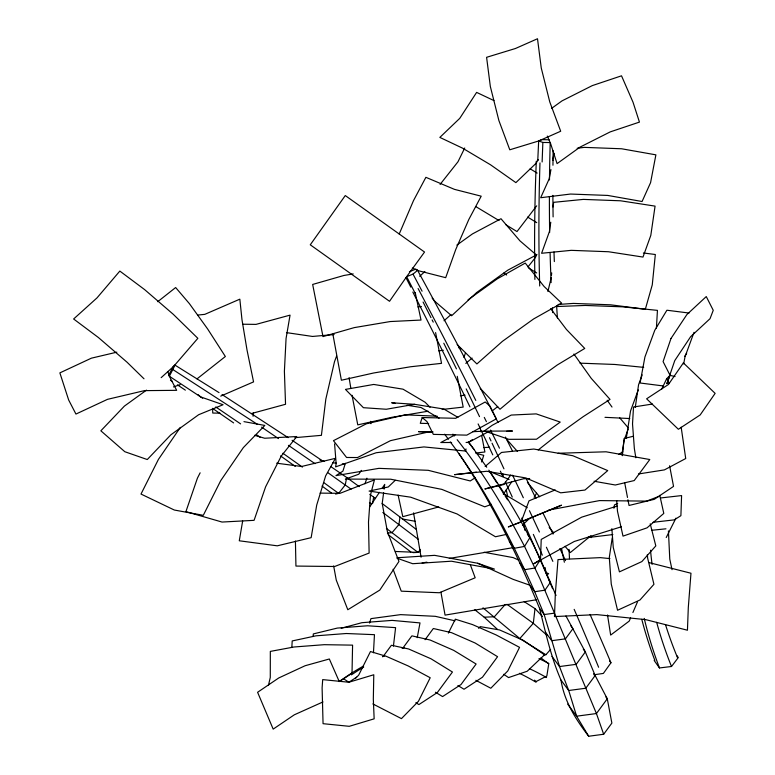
<?xml version="1.0" encoding="UTF-8"?>
<svg xmlns="http://www.w3.org/2000/svg" width="775" height="775" viewBox="0 0 775 775"><rect width="100%" height="100%" fill="white"/><g stroke="black" fill="none" stroke-linecap="round" stroke-linejoin="round"><path stroke-width="1.16" d="M552.992 160.396L553.156 150.805M542.122 161.975L542.858 142.445L538.664 140.982L509.785 149.798L498.868 120.493L490.343 86.519L486.593 57.311L515.462 48.496L537.501 38.75L541.25 67.958L549.766 101.932L560.693 131.237L538.664 140.982L537.763 160.464M291.865 646.989L292.204 640.944L316.026 635.82L346.251 633.514L374.461 634.677L373.463 652.792M656.406 328.213L657.442 310.368L622.606 306.842L585.357 305.447L557.215 306.522M622.393 455.671L624.088 438.505L633.262 436.277M551.228 277.576L547.906 291.526M551.461 275.241L551.703 272.907M524.191 601.652L535.002 608.598L533.307 623.303L519.812 638.542L482.999 607.823M313.071 636.227L313.342 633.921L337.319 628.079L367.534 625.774L395.599 627.653L393.429 646.108M253.076 416.262L253.502 412.755M333.657 565.944L336.263 580.097L347.801 609.731L379.808 590.075L398.96 561.429L387.423 531.795L382.201 503.488L383.625 492.745M384.1 489.161L384.729 484.385L382.094 488.337M382.153 503.527L399.987 517.002L398.922 524.549L392.053 532.638L387.413 533.084M635.268 407.476L638.571 384.729L642.194 374.897M550.773 222.231L549.407 231.599L541.599 253.27L571.243 250.344L608.491 251.739L642.988 257.067L650.806 235.387L655.069 206.121L620.572 200.793L583.323 199.398L553.679 202.333L552.992 207.012M612.211 537.947L609.295 557.525L611.262 584.088L617.559 610.264L639.976 599.986L653.935 584.302L647.638 558.126L647.377 554.503M621.889 454.906L624.204 439.977M626.268 438.485L630.55 410.924L638.29 389.922M372.562 503.605L373.647 497.153L369.791 494.343M613.916 508.264L614.478 504.903L617.685 503.44M242.662 520.974L239.281 540.785L277.276 545.823L311.143 537.666L316.723 505.038L325.645 475.889L335.439 458.335L301.562 466.492L276.636 463.188M683.686 363.911L685.003 356.829L694.032 332.32M417.241 637.66L420.002 622.916L392.121 620.387L361.906 622.693L341.194 628.263M466.007 448.957L465.61 451.05L423.954 446.923L376.185 452.745L335.575 466.889L336.166 463.76L334.587 443.91M550.947 169.589L549.175 178.87L540.679 197.722L570.516 194.05L607.765 195.436L642.078 201.51L650.574 182.658L655.892 154.845L621.589 148.771L584.34 147.376L577.172 148.257M552.943 159.166L554.048 153.363M330.799 466.589L346.696 477.497L345.253 484.888L338.646 493.384L335.556 494.053M268.431 685.391L270.281 677.437L270.33 651.407L294.054 646.989L324.27 644.684L352.586 645.139L352.015 673.436M345.34 463.334L342.928 471.113L335.972 475.627L378.897 468.352L428.217 470.309L470.241 480.955L475.211 477.729M369.568 623.081L370.944 618.634L400.597 614.633L435.308 616.319L454.993 620.823M481.662 461.997L483.736 455.332L476.732 453.559M422.201 417.531L426.996 421.59L433.332 434.378L466.812 435.133L496.32 418.849L489.974 406.061L485.189 401.993L455.681 418.287L422.201 417.531L420.292 423.315L428.662 423.499M463.925 357.411L465.504 352.858M364.957 483.774L366.924 478.175M399.212 234.002L413.472 200.677L425.882 177.32L454.47 189.362L481.207 196.182L468.798 219.538L455.758 249.482L445.693 277.683L418.946 270.863L412.348 268.082M624.611 438.873L628.273 428.924M336.582 356.103L334.49 361.731L325.829 399.106L321.412 435.337L294.946 437.662M521.081 522.04L561.497 505.184L508.313 526.942L521.081 522.04L529.005 500.853L555.22 489.916M168.543 375.41L173.077 367.05L197.848 338.326L173.261 314.292L144.596 289.588L119.834 271.076L97.011 297.891L73.625 318.99L98.386 337.512L127.052 362.216L144.005 378.791M169.347 376.311L175.024 365.151L219.015 392.605M630.579 617.898L629.193 621.114L610.661 635.074L607.523 614.992M632.894 612.531L637.515 601.817M661.782 389.021L666.674 378.684L670.075 375.342L675.054 376.592M464.729 147.996L457.986 161.772L440.084 184.421M536.688 205.85L517.002 231.56L506.007 224.828M536.92 254.413L535.36 257.591L527.901 267.026M448.367 633.117L455.312 619.186L472.488 624.572L496.087 634.919L519.55 647.357L507.79 670.927L490.817 688.239L475.879 680.324M666.229 537.53L675.945 518.155M200.134 472.818L197.431 478.127L185.913 511.626L222.028 522.05L254.084 520.335L265.602 486.836L281.277 456.049L296.767 436.538L264.711 438.243L254.549 435.317M534.082 497.279L536.6 493.22M684.751 356.258L686.65 353.264M538.393 159.582L535.796 163.573L515.879 182.629L490.556 164.804L462.627 148.19L439.851 137.398L459.769 118.343L476.625 92.39L493.975 100.605M369.549 507.112L379.45 492.29M361.382 470.367L358.786 474.203L345.379 479.105L390.639 479.202L441.837 489.383L484.743 506.821L491.447 504.37M503.353 494.237L511.791 481.74M180.352 427.364L158.42 459.401L141.002 494.062L174.317 510.028L203.302 515.307L220.72 480.645L243.321 447.63L264.817 425.436L243.951 421.639M590.037 614.43A937.324 123.612 59.3 0 1 610.962 662.78L603.376 673.417L593.902 674.792M383.17 656.454L391.414 645.255L408.628 648.975L431.045 658.808L452.445 672.022L437.323 692.559L418.907 704.582L415.846 702.692M402.942 647.977L411.883 635.849L430.086 640.005L453.685 650.351L476.121 664.02L460.999 684.548L442.573 696.58L435.443 692.23M425.088 639.714L433.332 628.515L451.544 632.671L475.143 643.018L497.569 656.687L482.457 677.224L464.031 689.246L457.909 685.517M458.819 453.462C491.35 501.842 517.419 554.338 539.487 608.22C545.658 632.468 550.899 657.064 560.984 680.072C564.287 701.356 575.786 719.481 588.68 736.25L603.667 734.254L611.872 723.104L607.28 698.808L595.152 675.519L585.338 651.92L565.973 616.009M510.822 474.968L503.74 484.53L484.84 488.967L523.658 478.737L529.654 478.553M413.036 552.633L417.987 552.401L420.331 549.756M505.252 604.471L494.392 616.745L484.21 617.21L474.813 609.77M543.653 654.846L545.891 654.739L550.599 649.421M355.454 678.406L358.689 675.112L370.46 651.542L386.231 656.309L408.173 665.938L430.202 677.747L418.432 701.307L401.46 718.628L372.853 703.933M395.231 480.326L388.265 486.981L369.103 491.088L410.643 497.182L457.056 513.951L495.457 536.755L506.734 534.333M522.457 525.15L529.422 518.494M478.543 628.283L480.277 626.646L499.565 629.939L523.164 640.286L544.515 654.817L527.194 671.247L508.555 677.583L503.702 674.289M419.692 276.317L424.874 271.512M161.161 377.657L175.024 365.151L173.077 367.05M444.027 320.753L451.079 314.505M485.131 466.463L501.532 452.445L533.791 449.045L572.803 455.71L607.736 470.599L584.96 490.062L560.693 492.823L525.76 477.933L486.739 471.268L454.489 474.668L476.441 472.169M465.785 363.397L472.111 358.098M415.458 293.851L406.652 276.665L424.535 252.04L345.272 195.552L310.271 244.803L389.525 301.291L406.652 276.665L413.017 274.108L417.58 270.349L426.744 287.147A935.561 123.38 59.3 0 1 498.005 422.414M590.928 535.738L570.313 552.546L565.033 546.268M492.193 410.944L497.734 406.555M538.218 449.965L552.091 438.989L583.217 416.65L610.022 399.406L591.238 378.355L573.926 354.039M157.713 301.698L175.654 287.535L189.362 303.606L207.623 328.949L225.36 356.51L197.015 378.878M146.485 390.135L124.397 406.11L100.857 430.803L124.823 451.718L147.279 459.546L170.81 434.853L198.662 414.712L223.084 404.734L200.638 396.907L197.974 394.582M466.066 442.448L468.468 442.438L472.266 439.696M483.648 431.462L492.193 425.291L511.219 415.061L536.213 413.889L560.228 422.084L536.503 439.231L508.817 439.328L484.811 431.132L472.905 431.694M551.558 108.413L562.04 100.866L592.294 85.608L621.521 75.814L633.03 102.232L639.443 122.101L610.216 131.895L579.962 147.153L557.08 163.622L550.667 143.753L547.315 136.051M456.843 245.113L472.411 233.943L500.989 218.724L519.918 240.822L536.377 254.956L507.799 270.175L476.673 292.514L451.631 315.754L435.172 301.62L432.14 298.084M468.022 299.828L497.211 278.884L525.237 263.083L544.176 286.556L561.643 303.141L533.617 318.951L502.491 341.281L476.896 363.94L457.153 344.546M363.475 666.054A795.227 348.576 -86.4 0 0 346.561 676.478L339.237 681.574L351.366 673.688M356.655 677.118L348.895 682.242L322.7 679.617L322.109 687.861L323.059 723.685L349.254 726.311L374.151 718.832L373.327 699.205L373.782 674.763L348.895 682.242L343.8 678.939M618.808 454.363L622.809 451.777M546.685 574.934L548.652 573.723L546.501 572.744M455.584 434.581L440.791 442.535L451.622 442.496M468.468 442.438L487.504 432.208L489.877 432.092M220.71 396.122L253.561 381.891L247.022 350.048L241.974 319.658L239.833 299.169L204.794 314.359L197.664 315.076M538.664 140.982L541.793 139.645L549.117 139.762M395.347 551.471L417.987 552.401L420.157 551.5M409.413 271.696L415.778 269.138L417.58 270.349M659.351 496.213L646.583 501.115L599.521 500.592L548.729 510.076M173.474 386.928L180.197 384.623M617.2 506.065L581.676 517.167L541.212 539.429L540.514 559.521L556.033 595.471M621.298 526.797L574.304 541.463L533.849 563.725L540.514 559.521C525.915 528.327 508.39 498.509 488.822 470.173M322.991 701.927L294.326 714.802L273.178 729.12L257.591 692.288L278.729 677.97L305.088 665.744L329.336 658.992L338.898 680.75M251.497 413.53L285.539 404.279L284.396 371.273L286.062 338.52L290.053 315.134L256.012 324.386L242.701 324.221M116.851 352.17L91.411 358.166L59.869 372.882L68.665 400.007L75.94 414.063L107.483 399.348L144.479 390.629L176.661 390.329L169.386 376.272L167.923 371.748M432.993 431.888L429.457 431.733L390.455 440.675L357.517 457.55L346.57 457.473L333.453 440.665L366.391 423.789L405.393 414.848L437.245 416.214M457.928 417.357L443.852 409.035L414.577 404.317L386.299 409.258L363.417 407.698L345.456 389.399L373.734 384.448L403.01 389.176L425.136 402.254L430.038 407.243M512.478 547.76L449.297 558.436M536.591 599.714L445.063 615.118L440.927 592.187M353.197 273.914L343.906 275.474L312.664 284.444L322.991 336.592L354.233 327.622L390.242 321.548L421.019 320.056L415.235 292.65M428.11 411.205L391.733 417.338L357.769 424.874L352.044 395.279M438.766 506.927L402.797 516.692L398.127 495.128M422.113 562.97L426.841 562.175M652.395 404.046L633.514 407.011L632.526 423.915L634.347 448.512L635.839 457.773M638.464 473.971L664.427 469.892L685.72 458.529L681.167 427.209M603.667 734.254L596.43 713.542L554.503 613.161L544.166 614.536L539.507 608.278M587.818 537.569L612.87 534.566M654.178 660.494L659.467 667.953L671.528 666.49L678.299 657.558L676.972 655.698M438.66 350.833L443.329 350.31M460.369 395.734L465.048 395.202M442.147 409.481L463.188 407.098L457.26 376.33M475.55 453.046L484.898 451.99L481.653 435.405M660.368 497.986L681.593 495.583L680.896 515.685L674.231 519.88L653.005 522.292M417.88 306.948L421.464 306.561M651.833 530.274L665.958 528.812M334.141 334.548L312.499 336.447L286.469 332.62M558.077 304.478L573.393 303.412L610.642 304.808L645.333 309.264L652.269 284.871L655.33 254.51L643.366 252.979M397.071 557.758L434.61 555.346L477.691 563.251L494.479 569.121L451.408 561.207L412.697 563.706L397.023 558.223M483.716 447.572L489.626 447.243M506.54 431.307L512.498 431.026L484.811 431.132M558.136 453.259L606.069 451.796L649.789 459.527L634.212 480.568L615.311 485.005L594.047 481.246M429.457 431.733L418.51 431.646L432.663 432.256M220.023 413.143L212.757 413.056L212.592 408.338M320.036 493.113L340.012 493.326L374.441 479.88L370.44 495.147L368.493 522.03L369.132 553.05L334.693 566.496L295.934 566.07L295.42 541.018M542.858 142.445L550.182 142.561L549.737 161.936A935.561 385.059 -83 0 0 549.485 179.926M580.02 363.155L614.866 364.463L643.696 367.369M604.994 417.328L629.794 418.539M414.577 404.317L391.695 402.758L395.202 403.329M609.906 558.61L600.373 557.632L558 559.589L555.336 593.805L554.474 616.571L596.847 614.614L645.691 619.632L687.444 630.22L688.307 607.464L690.971 573.238L649.217 562.65M332.688 462.752L336.282 463.15M342.288 463.828L344.681 464.099M689.014 313.042L666.897 310.223L654.768 330.286L644.916 357.023L640.082 382.995L663.361 385.96M406.914 405.218L420.961 407.485L439.067 418.18M402.361 518.998L415.216 521.275M484.075 552.265L513.176 557.613L518.553 560.054M319.93 460.04L324.434 461.396M490.43 471.839L509.136 479.444M477.691 563.251L513.166 579.371L529.955 585.232L534.702 591.712L544.166 614.536L559.511 666.558L568.705 690.506L576.619 716.187L588.68 736.25M458.742 347.713L460.883 348.74M589.232 536.436L591.257 537.627M475.753 206.557L499.013 220.546M503.343 493.568L527.203 507.741M527.649 217.087L536.736 222.638M528.618 268.005L536.697 272.945M503.585 273.158L506.618 275.009M530.148 168.805L537.143 173.087M519.812 638.542L545.891 654.739M173.174 369.762L257.571 424.448M222.037 394.552L288.126 437.652M169.386 376.272L202.682 398.253M292.088 440.287L322.855 461.125M170.471 380.205L172.457 381.532M177.417 384.846L185.361 390.154M261.601 427.122L278.487 438.592M288.426 445.344L315.008 463.673M215.75 406.943L240.599 423.877M213.125 408.774L233.633 422.918M327.68 472.556L351.065 489.132M256.496 434.717L260.4 437.468M282.865 453.249L302.405 467.102M280.598 455.933L295.256 466.405M507.005 604.297L533.307 623.303L546.985 635.248M323.95 482.728L338.646 493.384M346.696 477.497L359.213 486.623M369.472 502.558L371.409 503.973M322.022 486.07L331.584 493.094M382.831 512.459L418.481 539.448M386.415 528.443L417.987 552.401M373.647 497.153L375.536 498.567M399.987 517.002L416.311 529.451M388.149 534.643L410.876 551.965M540.921 657.888L548.748 663.875L546.84 676.003L536.222 681.487L534.479 680.159M484.21 617.21L497.434 629.358M535.002 608.598L542.461 616.425M628.06 427.597L619.622 417.754M505.436 437.071A935.561 123.38 59.3 0 1 506.492 439.154L517.448 451.438M539.662 496.765L527.407 482.447M553.728 532.822L549.204 527.378M468.546 441.876L486.729 467.228M468.129 442.012L474.184 449.568M609.489 660.891L610.962 662.79M452.9 434.136L454.324 435.996M457.163 439.706C483.329 472.769 505.135 509.049 524.549 546.414L540.088 579.041L554.503 613.161M550.686 308.653L566.447 329.472L584.738 348.45L557.322 364.948L526.186 387.277L499.991 409.248L480.267 388.372M570.875 625.88L572.948 628.67L565.43 638.862L551.732 640.692L545.542 632.322M583.284 649.14L585.338 651.92L576.193 664.34L559.511 666.558L551.965 656.367M593.747 673.63L595.152 675.519L585.784 688.229L568.705 690.506L560.984 680.072M605.905 696.948L607.28 698.808L596.43 713.542L576.619 716.187L567.668 704.087M549.155 580.301L550.512 582.151L544.97 590.172L534.702 591.712C511.171 539.4 484.937 487.853 450.285 441.924M444.647 434.203L448.415 439.231M539.119 557.603L540.514 559.521L535.031 567.988L524.665 569.702L519.773 562.97M527.397 534.208L529.877 537.656L524.549 546.414L514.251 548.293L509.311 541.454M607.164 400.249L612.008 407.059M489.897 471.81L496.843 482.815M498.102 484.821L503.779 493.83M505.048 495.835L507.567 499.836M666.674 378.684L669.261 383.528M413.017 274.108L422.075 291.187M405.935 277.586L410.808 287.147M470.28 564.626L475.172 577.772L439.396 592.749L401.256 591.17L393.099 569.257M650.225 523.784L655.815 545.9L641.845 561.594L619.428 571.863L613.257 547.412L611.872 528.676M659.777 495.341L663.797 513.418L647.038 527.852L623.003 536.126L617.481 511.267L616.697 500.728M506.249 489.839L507.722 496.649M672.032 569.683L669.774 559.104L668.428 530.923M480.035 427.122L480.965 431.859M669.6 465.775L673.543 486.39L654.274 499.333L629.038 505.465L627.944 499.739M624.65 482.554L627.498 497.453M502.859 473.864L503.295 476.218M545.096 567.533L546.133 573.268M523.59 523.406L524.83 530.284M421.077 557.235L413.569 512.885M435.598 332.582L441.537 363.349L410.45 366.778L373.657 372.988L341.387 380.234L332.872 334.161M370.576 421.338L370.973 423.692M349.06 377.619L350.843 388.217M569.044 549.339L569.489 558.736M677.524 657.665A781.975 508.148 5.2 0 1 665.473 624.563M652.095 564.394A781.975 508.148 5.2 0 1 650.516 550.211M659.477 667.953A796.729 525.062 5.4 0 1 644.238 618.402M671.499 666.49A786.664 518.436 5.4 0 1 656.667 622.325M654.856 660.416A800.972 520.48 5.6 0 1 641.778 619.332M423.073 302.017A926.067 138.095 60.3 0 1 430.987 317.673M432.111 319.901A926.067 138.095 60.3 0 1 433.235 322.129M443.784 343.228A926.067 138.095 60.3 0 1 456.446 368.881M466.192 388.895A926.067 138.095 60.3 0 1 479.522 416.64M489.471 437.691A926.067 138.095 60.3 0 1 491.021 440.985M492.048 443.184A926.067 138.095 60.3 0 1 503.944 468.827M533.345 534.392A926.067 138.095 60.3 0 1 542.335 555.191M418.093 288.523A942.322 127.982 60 0 1 475.802 400.423M484.288 417.415A942.322 127.982 60 0 1 486.39 421.639M490.556 430.067A942.322 127.982 60 0 1 499.458 448.183M512.566 475.201A942.322 127.982 60 0 1 523.338 497.763M529.441 510.696A942.322 127.982 60 0 1 539.39 531.999M546.404 547.218A942.322 127.982 60 0 1 552.856 561.381M574.168 609.353A942.322 127.982 60 0 1 598.61 667.246M412.833 292.078A937.237 134.085 60.6 0 1 469.931 406.875M478.117 423.925A937.237 134.085 60.6 0 1 480.142 428.168M481.149 430.29A937.237 134.085 60.6 0 1 492.774 454.877M500.369 471.171A937.237 134.085 60.6 0 1 502.374 475.492M505.348 481.943A937.237 134.085 60.6 0 1 512.275 497.056M521.778 518.058A937.237 134.085 60.6 0 1 552.594 588.661M506.492 439.163A937.324 123.612 59.3 0 1 512.498 451.089M526.351 478.95A937.324 123.612 59.3 0 1 535.883 498.422M542.762 512.595A937.324 123.612 59.3 0 1 553.059 534.101M559.889 548.545A937.324 123.612 59.3 0 1 565.537 560.635M519.434 673.32A781.975 351.511 -86.5 0 1 536.087 682.271M529.393 668.66A787.158 362.497 -86.6 0 1 546.578 677.573M351.463 674.851A800.972 359.619 -86.1 0 1 363.707 667.013M382.521 656.783A800.972 359.619 -86.1 0 1 384.681 655.747M402.138 648.433A800.972 359.619 -86.1 0 1 404.405 647.619M538.945 658.673A796.652 366.701 -86.1 0 1 548.816 663.458M539.71 286.004A942.322 384.739 -82.2 0 1 539.972 162.944M564.355 562.233A937.237 376.611 -81.6 0 1 561.691 549.117M534.895 279.417A937.237 376.611 -81.6 0 1 536.3 161.152M552.623 312.606A935.561 385.059 -83 0 1 552.352 307.83M551.122 282.594A935.561 385.059 -83 0 1 550.095 252.824M549.659 232.422A935.561 385.059 -83 0 1 549.398 196.647M557.428 318.041A925.486 380.912 -83 0 1 556.624 306.067M554.338 261.562A925.486 380.912 -83 0 1 553.989 251.952M553.108 216.913A925.486 380.912 -83 0 1 552.885 195.368M552.953 165.23A925.486 380.912 -83 0 1 553.011 160.386M670.995 338.472L663.09 361.605L670.075 375.342L666.849 383.741L674.763 360.598L690.622 336.708L710.026 318.699L713.252 310.31L706.267 296.573L686.863 314.582L670.995 338.472M683.376 362.913L668.438 384.487L646.621 398.815L678.377 429.272L700.183 414.935L715.131 393.371L683.376 362.913"/></g></svg>
